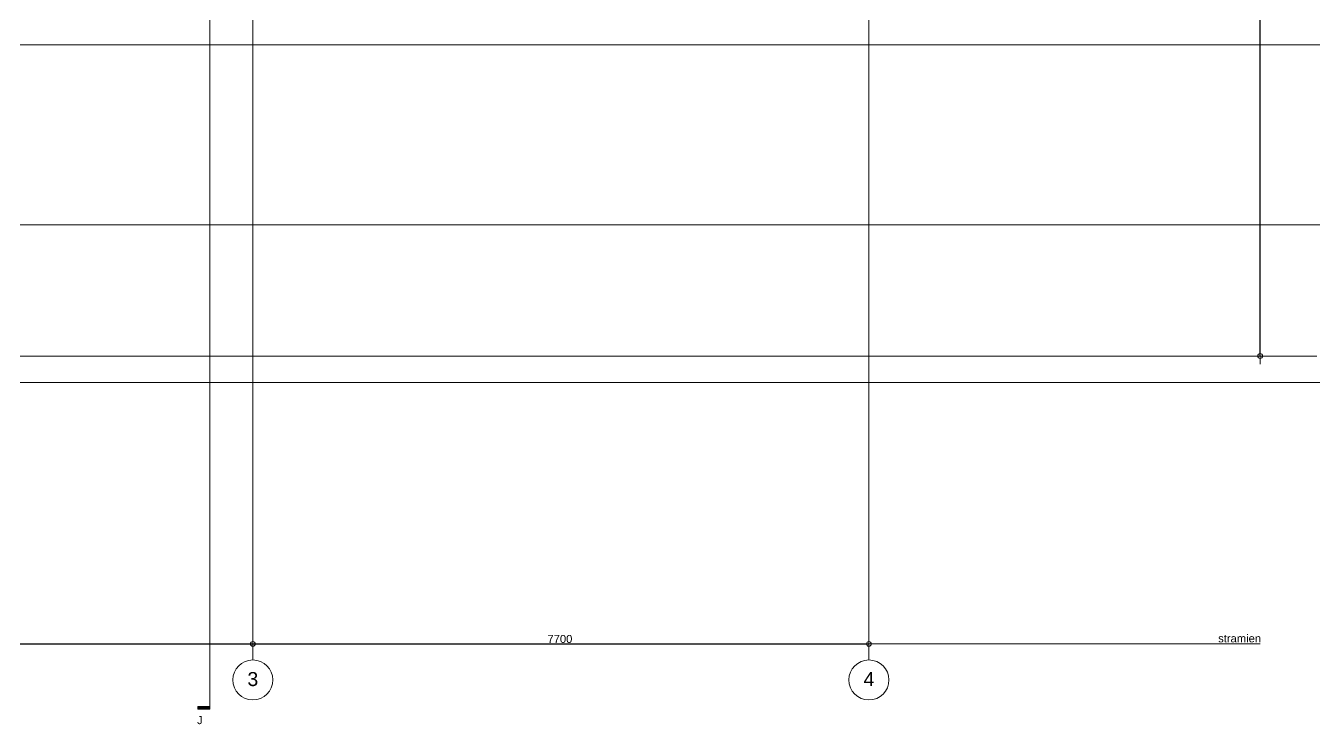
# Model space of a CAD drawing. Header units: metres. Extents: x -4.5 to 35.1, y -3.6 to 25.4.
# Drawn here: x 10.76 to 26.87, y -3.6 to 5.13 of the extents above; entities that cross this region are included whole.
import ezdxf

# ---------------------------------------------------------------- set-up
doc = ezdxf.new("R2010")
doc.units = ezdxf.units.M
doc.header["$PDMODE"] = 65
doc.layers.add('New_A Stramien', color=7, linetype='Continuous', lineweight=13)
doc.layers.add('Standard', color=7, linetype='Continuous', lineweight=25)
doc.styles.add('ARIAL', font='ARIAL.TTF')
doc.dimstyles.new('_DIMSTYLE_3', dxfattribs={"dimtxt": 0.1, "dimasz": 0.2, "dimexe": 0, "dimexo": 0, "dimgap": 0.05, "dimtad": 2, "dimdec": 0, "dimlfac": 1000, "dimrnd": 1, "dimdsep": 46, "dimtxsty": 'ARIAL', "dimblk1": 'ALL_ML_KREIS', "dimblk2": 'ALL_ML_KREIS', "dimsah": 1, "dimcen": 0, "dimclrd": 9, "dimclre": 9, "dimclrt": 9, "dimadec": 0, "dimazin": 0, "dimtfac": 1, "dimtdec": 0, "dimtix": 1, "dimtmove": 2, "dimatfit": 3, "dimfxl": 0, "dimtzin": 0, "dimlwd": 0, "dimlwe": 13, "dimarcsym": 0})

# ---------------------------------------------------------------- blocks, each defined once
blk = doc.blocks.new('ALL_ML_KREIS')
at = {"color": 0, "linetype": 'ByBlock', "lineweight": -2}
for p, q in [((-1, 0), (0.5, 0)), ((0, -0.5), (0, 0.5))]:
    blk.add_line(p, q, dxfattribs=at)
blk.add_circle((0, 0), 0.15, dxfattribs=at)
blk = doc.blocks.new('*D17')
at = {"layer": 'DEFPOINTS', "color": 252, "linetype": 'Continuous', "lineweight": 13}
for p in [(5.3, -2.6), (5.3, -2.6), (13.6, -2.6)]:
    blk.add_point(p, dxfattribs=at)
at = {"layer": 'Standard', "color": 9, "linetype": 'Continuous', "lineweight": -2}
for p, q in [((5.3, -2.6), (5.3, -2.6)), ((13.6, -2.6), (13.6, -2.6))]:
    blk.add_line(p, q, dxfattribs=at)
at = {"layer": 'Standard', "color": 252, "linetype": 'Continuous', "lineweight": -2}
blk.add_line((5.3, -2.6), (13.6, -2.6), dxfattribs=at)
at = {"layer": 'Standard', "color": 9, "linetype": 'Continuous', "lineweight": 13, "xscale": 0.2, "yscale": 0.2, "zscale": 0.2, "rotation": 180}
blk.add_blockref('ALL_ML_KREIS', (5.3, -2.6), dxfattribs=at)
at = {"layer": 'Standard', "color": 9, "linetype": 'Continuous', "lineweight": 13, "xscale": 0.2, "yscale": 0.2, "zscale": 0.2}
blk.add_blockref('ALL_ML_KREIS', (13.6, -2.6), dxfattribs=at)
at = {"layer": 'Standard', "color": 9, "linetype": 'Continuous', "lineweight": 13, "insert": (9.438, -2.538), "char_height": 0.1, "width": 0.4, "attachment_point": 5, "style": 'ARIAL'}
blk.add_mtext('\\A1;{8300}', dxfattribs=at)
blk = doc.blocks.new('*D18')
at = {"layer": 'DEFPOINTS', "color": 252, "linetype": 'Continuous', "lineweight": 13}
for p in [(13.6, -2.6), (13.6, -2.6), (21.3, -2.6)]:
    blk.add_point(p, dxfattribs=at)
at = {"layer": 'Standard', "color": 9, "linetype": 'Continuous', "lineweight": -2}
for p, q in [((13.6, -2.6), (13.6, -2.6)), ((21.3, -2.6), (21.3, -2.6))]:
    blk.add_line(p, q, dxfattribs=at)
at = {"layer": 'Standard', "color": 252, "linetype": 'Continuous', "lineweight": -2}
blk.add_line((13.6, -2.6), (21.3, -2.6), dxfattribs=at)
at = {"layer": 'Standard', "color": 9, "linetype": 'Continuous', "lineweight": 13, "xscale": 0.2, "yscale": 0.2, "zscale": 0.2, "rotation": 180}
blk.add_blockref('ALL_ML_KREIS', (13.6, -2.6), dxfattribs=at)
at = {"layer": 'Standard', "color": 9, "linetype": 'Continuous', "lineweight": 13, "xscale": 0.2, "yscale": 0.2, "zscale": 0.2}
blk.add_blockref('ALL_ML_KREIS', (21.3, -2.6), dxfattribs=at)
at = {"layer": 'Standard', "color": 9, "linetype": 'Continuous', "lineweight": 13, "insert": (17.438, -2.538), "char_height": 0.1, "width": 0.4, "attachment_point": 5, "style": 'ARIAL'}
blk.add_mtext('\\A1;{7700}', dxfattribs=at)
blk = doc.blocks.new('NSY101')
at = {"color": 0, "linetype": 'ByBlock', "lineweight": -2}
blk.add_circle((0, 0), 0.05, dxfattribs=at)
blk = doc.blocks.new('*D19')
at = {"layer": 'DEFPOINTS', "color": 252, "linetype": 'Continuous', "lineweight": 13}
for p in [(26.19, 12.85), (26.19, 1), (26.19, 1)]:
    blk.add_point(p, dxfattribs=at)
at = {"layer": 'Standard', "color": 9, "linetype": 'Continuous', "lineweight": -2}
for p, q in [((26.19, 12.85), (26.19, 12.85)), ((26.19, 1), (26.19, 1))]:
    blk.add_line(p, q, dxfattribs=at)
at = {"layer": 'Standard', "color": 252, "linetype": 'Continuous', "lineweight": -2}
blk.add_line((26.19, 1), (26.19, 12.85), dxfattribs=at)
at = {"layer": 'Standard', "color": 9, "linetype": 'Continuous', "lineweight": 13, "xscale": 0.2, "yscale": 0.2, "zscale": 0.2}
for p, rotation in [((26.19, 12.85), 90), ((26.19, 1), -90.00000000000001)]:
    blk.add_blockref('ALL_ML_KREIS', p, dxfattribs=dict(at, rotation=rotation))
at = {"layer": 'Standard', "color": 9, "linetype": 'Continuous', "lineweight": 13, "insert": (26.128, 6.909), "char_height": 0.1, "width": 0.5, "attachment_point": 5, "rotation": 90, "style": 'ARIAL'}
blk.add_mtext('\\A1;{11850}', dxfattribs=at)
blk = doc.blocks.new('COMPLEXOBJECT_3')
at = {"layer": 'Standard', "color": 252, "linetype": 'Continuous', "lineweight": 13, "insert": (13.6, -3.04), "char_height": 0.175, "width": 0.22374, "attachment_point": 5, "style": 'ARIAL'}
blk.add_mtext('\\W0.99;3', dxfattribs=at)
blk = doc.blocks.new('COMPLEXOBJECT_4')
at = {"layer": 'Standard', "color": 252, "linetype": 'Continuous', "lineweight": 13, "insert": (21.3, -3.04), "char_height": 0.175, "width": 0.22374, "attachment_point": 5, "style": 'ARIAL'}
blk.add_mtext('\\W0.99;4', dxfattribs=at)

msp = doc.modelspace()

# ---------------------------------------------------------------- hatches: boundary and pattern name
at = {"layer": 'Standard', "linetype": 'Continuous', "lineweight": 13}
msp.add_hatch(color=0, dxfattribs=at).paths.add_polyline_path([(13.0633, -3.4138), (13.0633, -3.3838), (12.9133, -3.3838), (12.9133, -3.4138)])

# ---------------------------------------------------------------- linework, layer by layer
at = {"layer": 'New_A Stramien', "color": 252, "linetype": 'Continuous', "lineweight": 13}
for p, q in [((13.6, -1.8), (13.6, 23.46)), ((13.6, -1.8), (13.6, 23.46)), ((21.3, -1.7955), (21.3, 23.4554)), ((21.3, -1.7955), (21.3, 23.4554)), ((-2.89, 1), (25.9, 1)), ((-2.89, 1), (25.9, 1)), ((25.9, 1), (26.9, 1)), ((13.6, -1.8), (13.6, -2.8)), ((21.3, -1.7955), (21.3, -2.8))]:
    msp.add_line(p, q, dxfattribs=at)
for centre, start, end in [((13.6, -3.05), 90, 270), ((13.6, -3.05), 270, 90), ((21.3, -3.05), 90, 270), ((21.3, -3.05), 270, 90)]:
    msp.add_arc(centre, 0.25, start, end, dxfattribs=at)
at = {"layer": 'Standard', "color": 252, "linetype": 'Continuous', "lineweight": 13}
for p, q in [((13.0633, -3.2638), (13.0633, 25.0491)), ((13.0633, -3.2638), (13.0633, 25.0491)), ((-4.1221, 4.8908), (26.8317, 4.8908)), ((-4.1221, 4.8908), (26.8317, 4.8908)), ((26.9817, 4.8908), (26.4717, 4.8908)), ((-4.1221, 2.6413), (26.8317, 2.6413)), ((-4.1221, 2.6413), (26.8317, 2.6413)), ((26.9817, 2.6413), (26.4717, 2.6413)), ((-4.1221, 0.6673), (26.8317, 0.6673)), ((-4.1221, 0.6673), (26.8317, 0.6673)), ((26.9817, 0.6673), (26.4717, 0.6673)), ((21.3, -2.6), (26.19, -2.6)), ((21.3, -2.6), (26.19, -2.6)), ((13.0633, -3.4138), (13.0633, -2.9038)), ((13.0633, -3.3838), (12.9133, -3.3838)), ((12.9133, -3.3838), (12.9133, -3.4138)), ((12.9133, -3.4138), (13.0633, -3.4138)), ((13.0633, -3.4138), (13.0633, -3.3838))]:
    msp.add_line(p, q, dxfattribs=at)

# ---------------------------------------------------------------- block references
at = {"layer": 'New_A Stramien', "color": 252, "linetype": 'Continuous', "lineweight": 13, "xscale": 1e-09, "yscale": 1e-09, "zscale": 1e-09}
for p in [(25.9, 1), (25.9, 1), (13.6, -1.8), (13.6, -1.8), (21.3, -1.7955), (21.3, -1.7955)]:
    msp.add_blockref('NSY101', p, dxfattribs=at)
at = {"layer": 'Standard', "color": 252, "linetype": 'Continuous', "lineweight": 13}
for name in ['COMPLEXOBJECT_3', 'COMPLEXOBJECT_4']:
    msp.add_blockref(name, (0, 0), dxfattribs=at)

# ---------------------------------------------------------------- texts
at = {"layer": 'Standard', "color": 252, "linetype": 'Continuous', "lineweight": 13, "char_height": 0.1, "style": 'ARIAL'}
for s, insert, width, attachment_point in [('\\W1.00;stramien', (25.6652, -2.5816), 0.588485, 7), ('\\W1.00;stramien', (25.6652, -2.5816), 0.588485, 7), ('\\W0.98;J', (12.904, -3.553), 0.119088, 4)]:
    msp.add_mtext(s, dxfattribs=dict(at, insert=insert, width=width, attachment_point=attachment_point))

# ---------------------------------------------------------------- dimensions: what is measured, and where the dimension line sits
at = {"layer": 'Standard', "color": 252, "linetype": 'Continuous', "lineweight": 13}
dim = msp.add_linear_dim(base=(26.19, 12.85), p1=(26.19, 1), p2=(26.19, 12.85), angle=90, dimstyle='_DIMSTYLE_3', override={"dimpost": '<>', "dimclrd": 9, "dimclre": 9, "dimclrt": 9, "dimlwd": 0, "dimlwe": 13}, dxfattribs=at)
dim.commit()
dim.dimension.update_dxf_attribs({"geometry": '*D19', "text_midpoint": (26.1283, 6.9091), "dimtype": 160})
for base, p1, p2, picture, middle in [((13.6, -2.6), (5.3, -2.6), (13.6, -2.6), '*D17', (9.438, -2.5382)), ((21.3, -2.6), (13.6, -2.6), (21.3, -2.6), '*D18', (17.438, -2.5383))]:
    dim = msp.add_linear_dim(base=base, p1=p1, p2=p2, dimstyle='_DIMSTYLE_3', override={"dimpost": '<>', "dimclrd": 9, "dimclre": 9, "dimclrt": 9, "dimlwd": 0, "dimlwe": 13}, dxfattribs=at)
    dim.commit()
    dim.dimension.update_dxf_attribs({"geometry": picture, "text_midpoint": middle, "dimtype": 160})

doc.saveas('drawing.dxf')
